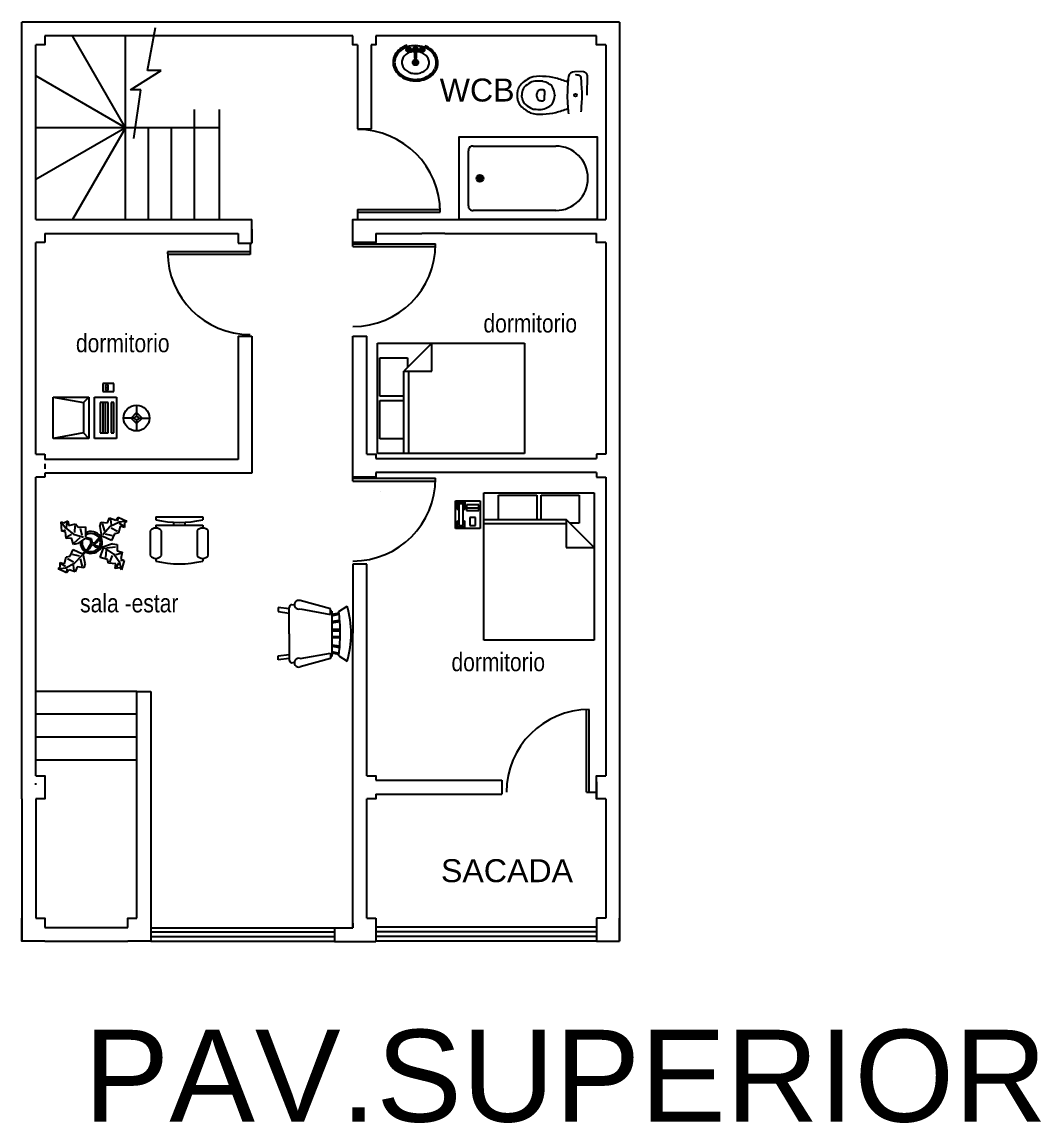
# Model space of a CAD drawing. Header units: millimetres. Extents: x 56 to 278, y 60 to 182.
# Drawn here: x 167.3 to 278.1, y 61.8 to 181.6 of the extents above; entities that cross this region are included whole.
import ezdxf

# ---------------------------------------------------------------- set-up
doc = ezdxf.new("R2010")
doc.units = ezdxf.units.MM
doc.header["$MEASUREMENT"] = 0
doc.styles.add('sandra', font='technic_.ttf')
doc.styles.add('Sandra2', font='arial.ttf')

msp = doc.modelspace()

# ---------------------------------------------------------------- linework, layer by layer
at = {"color": 5}
for p, q in [((232.29, 181.6), (167.29, 181.6)), ((167.29, 97.1), (167.29, 181.6)), ((232.29, 181.6), (232.29, 97.1)), ((203.29, 180.1), (169.79, 180.1)), ((229.79, 180.1), (205.79, 180.1)), ((168.79, 160.1), (168.79, 179.1)), ((203.79, 179.1), (203.79, 169.99)), ((205.29, 179.1), (205.29, 169.99)), ((230.79, 179.1), (230.79, 160.1)), ((203.79, 169.99), (205.3, 169.99)), ((168.79, 160.1), (192.29, 160.1)), ((192.29, 157.55), (192.29, 160.1)), ((169.79, 158.6), (190.79, 158.6)), ((169.79, 158.6), (169.79, 157.6)), ((190.79, 158.6), (190.79, 157.55)), ((192.29, 159.05), (192.29, 157.55)), ((205.79, 158.6), (210.79, 158.6)), ((213.29, 158.6), (210.79, 158.6)), ((213.29, 158.6), (229.79, 158.6)), ((169.79, 157.6), (168.79, 157.6)), ((168.79, 138.1), (168.79, 157.6)), ((190.79, 157.55), (192.29, 157.55)), ((230.79, 157.6), (230.79, 134.6)), ((190.79, 147.43), (192.29, 147.43)), ((190.79, 147.43), (190.79, 134.02)), ((192.29, 147.43), (192.29, 132.52)), ((203.29, 134.6), (203.29, 147.43)), ((203.29, 147.43), (204.79, 147.43)), ((204.79, 134.6), (204.79, 147.43)), ((168.79, 134.6), (168.79, 141.6)), ((168.79, 134.6), (169.79, 134.6)), ((169.79, 134.6), (169.79, 134.02)), ((230.79, 134.6), (229.79, 134.6)), ((229.79, 134.6), (229.79, 134.1)), ((190.79, 134.02), (169.79, 134.02)), ((169.79, 133.55), (169.79, 133)), ((205.79, 134.1), (229.79, 134.1)), ((168.79, 109.6), (168.79, 132.1)), ((169.79, 132.1), (168.79, 132.1)), ((192.29, 132.52), (169.79, 132.52)), ((169.79, 132.52), (169.79, 132.1)), ((229.79, 132.6), (205.79, 132.6)), ((229.79, 132.6), (229.79, 132.1)), ((229.79, 132.1), (230.79, 132.1)), ((230.79, 132.1), (230.79, 120.95)), ((206.3, 130.5), (206.3, 130.5)), ((203.29, 122.6), (203.29, 115.1)), ((204.79, 122.6), (203.29, 122.6)), ((204.79, 99.6), (204.79, 122.6)), ((230.79, 120.95), (230.79, 103.95)), ((203.29, 83.1), (203.29, 115.1)), ((168.79, 99.6), (168.79, 109.6)), ((179.79, 84.1), (179.79, 108.78)), ((179.79, 108.78), (181.29, 108.78)), ((181.29, 108.78), (181.29, 81.6)), ((230.79, 103.95), (230.79, 100.45)), ((230.79, 100.45), (230.79, 99.6)), ((168.79, 98.6), (168.79, 98.78)), ((205.79, 99.1), (219.49, 99.1)), ((219.49, 99.1), (219.49, 97.6)), ((229.79, 98.95), (229.79, 97.1)), ((167.29, 97.1), (167.29, 81.6)), ((168.79, 97.1), (168.79, 84.1)), ((204.79, 84.1), (204.79, 97.1)), ((205.79, 97.6), (219.49, 97.6)), ((230.79, 97.1), (229.79, 97.1)), ((230.79, 97.1), (230.79, 84.1)), ((232.29, 97.1), (232.29, 81.6)), ((204.79, 84.1), (205.79, 84.1)), ((205.79, 84.1), (205.79, 81.6)), ((229.79, 84.1), (229.79, 81.6)), ((230.79, 84.1), (229.79, 84.1)), ((232.29, 81.6), (232.29, 84.1)), ((169.79, 83.1), (178.79, 83.1)), ((201.29, 83.05), (203.29, 83.05)), ((229.79, 83.1), (229.79, 83.1)), ((169.79, 81.6), (178.79, 81.6)), ((201.29, 81.55), (203.29, 81.55)), ((203.29, 81.55), (205.79, 81.55)), ((229.79, 82.6), (229.79, 82.6)), ((229.79, 82.1), (229.79, 82.1)), ((229.79, 81.6), (229.79, 81.6)), ((229.79, 81.6), (232.29, 81.6))]:
    msp.add_line(p, q, dxfattribs=at)
for p, q in [((180.95, 176.31), (181.81, 180.99)), ((178.54, 170.1), (172.77, 180.1)), ((178.54, 160.1), (178.54, 180.1)), ((179.1, 174.22), (182.43, 176.31)), ((182.43, 176.31), (180.95, 176.31)), ((178.54, 170.1), (168.79, 175.73)), ((180.21, 174.22), (179.1, 174.22)), ((179.47, 168.92), (180.21, 174.22)), ((186.04, 162.1), (186.04, 172.1)), ((188.79, 162.1), (188.79, 172.1)), ((188.79, 170.1), (168.79, 170.1)), ((178.54, 170.1), (168.79, 164.47)), ((188.79, 170.1), (168.79, 170.1)), ((178.54, 170.1), (172.77, 160.1)), ((181.04, 160.1), (181.04, 170.1)), ((183.54, 160.1), (183.54, 170.1)), ((186.04, 160.1), (186.04, 170.1)), ((188.79, 160.1), (188.79, 170.1)), ((179.79, 108.78), (168.79, 108.78)), ((179.79, 106.28), (168.79, 106.28)), ((179.79, 103.78), (168.79, 103.78)), ((179.79, 101.28), (168.79, 101.28))]:
    msp.add_line(p, q)
at = {"color": 6}
for p, q in [((209.27, 178.62), (209.22, 178.62)), ((209.27, 178.57), (209.22, 178.57)), ((209.35, 178.69), (209.35, 178.74)), ((209.35, 178.5), (209.35, 178.44)), ((209.4, 178.69), (209.4, 178.74)), ((209.4, 178.5), (209.4, 178.44)), ((209.47, 178.62), (209.52, 178.62)), ((209.47, 178.57), (209.52, 178.57)), ((210.72, 178.62), (210.67, 178.62)), ((210.72, 178.57), (210.67, 178.57)), ((210.8, 178.69), (210.8, 178.74)), ((210.8, 178.5), (210.8, 178.44)), ((210.85, 178.69), (210.85, 178.74)), ((210.85, 178.5), (210.85, 178.44)), ((210.92, 178.62), (210.97, 178.62)), ((210.92, 178.57), (210.97, 178.57)), ((210, 178.42), (210, 177.69)), ((210.1, 177.4), (210.1, 177)), ((210.2, 177.69), (210.2, 178.42)), ((209.9, 177.2), (210.3, 177.2)), ((216.96, 168.07), (216.96, 168.07)), ((216.86, 164.6), (217.36, 164.6)), ((217.11, 164.85), (217.11, 164.35))]:
    msp.add_line(p, q, dxfattribs=at)
at = {"color": 1}
for p, q in [((209.34, 178.24), (209.42, 178.32)), ((203.79, 161.2), (212.79, 161.2)), ((203.79, 161.2), (203.79, 160.1)), ((203.79, 160.9), (212.79, 160.9)), ((192.13, 157.55), (192.13, 156.29)), ((203.29, 157.16), (203.29, 157.6)), ((203.29, 157.46), (212.29, 157.46)), ((203.29, 157.16), (212.29, 157.16)), ((192.13, 156.59), (183.13, 156.59)), ((192.13, 156.29), (183.13, 156.29)), ((203.29, 131.66), (203.29, 132.1)), ((203.29, 131.96), (212.29, 131.96)), ((203.29, 131.66), (212.29, 131.66)), ((228.69, 97.8), (228.69, 106.79)), ((228.99, 97.8), (228.99, 106.8)), ((228.69, 97.8), (229.79, 97.8)), ((181.29, 83.05), (201.29, 83.05)), ((205.79, 83.15), (229.79, 83.15)), ((205.79, 82.65), (229.79, 82.65)), ((181.29, 82.6), (201.29, 82.6)), ((181.29, 82.1), (201.29, 82.1)), ((181.29, 81.6), (201.29, 81.6)), ((205.79, 82.15), (229.79, 82.15)), ((205.79, 81.65), (229.79, 81.65))]:
    msp.add_line(p, q, dxfattribs=at)
at = {"color": 6, "linetype": 'ByBlock'}
for p, q in [((228.32, 176.22), (227.4, 176.19)), ((228.79, 175.8), (228.75, 173.63)), ((221.66, 173.82), (221.66, 173.71)), ((221.66, 173.71), (221.66, 173.62)), ((224.12, 174.11), (224.12, 173.63)), ((221.66, 173.56), (221.66, 173.65)), ((221.66, 173.56), (221.66, 173.65)), ((221.66, 173.44), (221.66, 173.56)), ((224.12, 173.16), (224.12, 173.63)), ((225.24, 173.66), (225.24, 173.56))]:
    msp.add_line(p, q, dxfattribs=at)
at = {"color": 51}
msp.add_line((226.51, 175.13), (226.71, 175.33), dxfattribs=at)
at = {"color": 6, "linetype": 'Continuous'}
for p, q in [((205.96, 134.65), (205.96, 146.65)), ((205.96, 146.65), (221.97, 146.65)), ((211.88, 146.65), (208.84, 143.61)), ((211.88, 143.61), (211.88, 146.65)), ((221.97, 146.65), (221.97, 134.65)), ((206.2, 145.05), (209.24, 145.05)), ((206.2, 140.89), (206.2, 145.05)), ((209.24, 145.05), (209.24, 144.01)), ((208.84, 134.65), (208.84, 143.61)), ((208.84, 143.61), (211.88, 143.61)), ((209.32, 143.61), (209.32, 134.65)), ((176.08, 142.29), (176.08, 141.39)), ((177.28, 142.29), (176.08, 142.29)), ((176.08, 141.39), (177.28, 141.39)), ((176.38, 142.14), (176.38, 141.54)), ((176.68, 142.14), (176.38, 142.14)), ((176.38, 141.84), (176.68, 141.84)), ((176.38, 141.54), (176.68, 141.54)), ((176.68, 141.54), (176.68, 142.14)), ((177.28, 141.39), (177.28, 142.29)), ((170.68, 136.29), (170.68, 140.79)), ((170.68, 140.79), (173.98, 140.19)), ((170.68, 140.79), (174.58, 140.79)), ((173.98, 140.19), (174.58, 140.79)), ((173.98, 140.19), (173.98, 136.89)), ((174.58, 140.79), (174.58, 136.29)), ((175.18, 140.79), (177.58, 140.79)), ((175.18, 136.29), (175.18, 140.79)), ((176.68, 140.19), (175.78, 140.19)), ((175.78, 140.19), (175.78, 136.89)), ((176.08, 140.19), (176.08, 136.89)), ((176.38, 136.89), (176.38, 140.19)), ((176.68, 136.89), (176.68, 140.19)), ((177.28, 140.19), (176.98, 140.19)), ((176.98, 140.19), (176.98, 136.89)), ((177.28, 136.89), (177.28, 140.19)), ((177.58, 140.79), (177.58, 136.29)), ((208.84, 140.89), (206.2, 140.89)), ((206.2, 140.41), (208.84, 140.41)), ((206.2, 136.25), (206.2, 140.41)), ((179.75, 139.11), (179.15, 138.51)), ((179.75, 139.91), (179.75, 138.71)), ((180.35, 138.51), (179.75, 139.11)), ((179.55, 138.51), (178.35, 138.51)), ((179.15, 138.51), (179.75, 137.91)), ((179.75, 137.91), (180.35, 138.51)), ((179.75, 138.31), (179.75, 137.11)), ((179.95, 138.51), (181.15, 138.51)), ((173.98, 136.89), (170.68, 136.29)), ((174.58, 136.29), (173.98, 136.89)), ((175.78, 136.89), (176.68, 136.89)), ((176.98, 136.89), (177.28, 136.89)), ((174.58, 136.29), (170.68, 136.29)), ((177.58, 136.29), (175.18, 136.29)), ((208.84, 136.25), (206.2, 136.25)), ((221.97, 134.65), (205.96, 134.65)), ((214.45, 126.51), (214.45, 129.51)), ((214.45, 129.51), (217.15, 129.51)), ((217.15, 129.51), (217.15, 126.51)), ((217.52, 114.36), (217.52, 130.36)), ((217.52, 130.36), (229.52, 130.36)), ((219.12, 130.12), (223.28, 130.12)), ((219.12, 127.48), (219.12, 130.12)), ((223.28, 130.12), (223.28, 127.48)), ((223.76, 130.12), (227.92, 130.12)), ((223.76, 127.48), (223.76, 130.12)), ((227.92, 130.12), (227.92, 127.08)), ((229.52, 130.36), (229.52, 114.36)), ((214.6, 129.36), (214.6, 128.61)), ((214.6, 128.61), (214.82, 128.61)), ((214.67, 129.36), (214.67, 128.68)), ((215.42, 129.36), (214.67, 129.36)), ((214.67, 128.68), (214.82, 128.68)), ((214.82, 129.21), (214.82, 126.81)), ((214.82, 129.21), (215.27, 129.21)), ((215.27, 126.81), (215.27, 129.21)), ((215.27, 128.68), (215.42, 128.68)), ((215.27, 128.61), (215.5, 128.61)), ((215.42, 128.68), (215.42, 129.36)), ((215.5, 128.61), (215.5, 129.36)), ((217, 129.06), (215.65, 129.06)), ((215.65, 129.06), (215.65, 128.46)), ((215.65, 128.76), (217, 128.76)), ((215.65, 128.46), (217, 128.46)), ((217, 128.46), (217, 129.06)), ((171.57, 127.24), (172.01, 126.56)), ((171.57, 127.24), (171.84, 127.1)), ((171.61, 126.21), (171.57, 127.24)), ((171.84, 127.1), (172.29, 127.32)), ((172.15, 126.61), (172.2, 127.14)), ((172.29, 127.32), (172.37, 126.83)), ((172.37, 126.83), (173.13, 127)), ((173.13, 127), (173.4, 126.64)), ((175.75, 126.72), (175.89, 127.2)), ((175.89, 127.2), (176.59, 127.1)), ((176.01, 127.04), (176.25, 126.22)), ((176.59, 127.1), (176.81, 127.64)), ((176.81, 127.64), (177.49, 127.4)), ((177.89, 127.2), (176.89, 126.7)), ((176.93, 127.48), (176.99, 126.9)), ((177.49, 127.4), (177.75, 127.72)), ((177.73, 127.58), (177.69, 127.3)), ((177.75, 127.72), (178.69, 127.31)), ((177.87, 127.06), (178.33, 126.78)), ((178.69, 127.31), (177.89, 127.2)), ((178.69, 127.31), (178.45, 127.12)), ((178.45, 127.12), (178.45, 126.62)), ((181.85, 127.75), (181.85, 127.45)), ((181.85, 127.75), (186.95, 127.75)), ((183.8, 126.85), (183.8, 127.17)), ((185, 127.17), (185, 126.85)), ((186.95, 127.75), (186.95, 127.45)), ((214.67, 127.33), (214.82, 127.33)), ((214.67, 126.66), (214.67, 127.33)), ((215.27, 127.33), (215.42, 127.33)), ((215.42, 127.33), (215.42, 126.66)), ((216.62, 127.71), (216.02, 127.71)), ((216.02, 127.71), (216.02, 126.81)), ((216.62, 126.81), (216.62, 127.71)), ((217.52, 127.48), (226.48, 127.48)), ((226.48, 127), (217.52, 127)), ((229.52, 124.44), (226.48, 127.48)), ((226.48, 127.48), (226.48, 124.44)), ((227.92, 127.08), (226.88, 127.08)), ((172.01, 126.12), (171.61, 126.21)), ((171.74, 126.25), (172.01, 126.34)), ((172.01, 126.56), (172.9, 125.89)), ((172.09, 125.4), (172.01, 126.12)), ((172.18, 125.58), (172.68, 125.89)), ((172.9, 125.89), (173.97, 125.54)), ((173.04, 126.82), (172.99, 126.06)), ((173.4, 126.64), (174.2, 126.68)), ((173.84, 125.74), (173.67, 126.51)), ((174.2, 126.68), (174.2, 125.56)), ((175.75, 126.72), (175.91, 125.84)), ((175.9, 125.73), (175.91, 125.84)), ((176.89, 126.7), (176.07, 125.82)), ((176.35, 125.92), (177.11, 125.74)), ((177.67, 126.16), (177.01, 126.54)), ((177.35, 125.92), (177.03, 125.18)), ((177.79, 126), (177.35, 125.92)), ((177.97, 126.76), (177.79, 126)), ((178.45, 126.62), (177.97, 126.76)), ((181.25, 126.25), (181.25, 123.55)), ((181.85, 126.85), (181.85, 126.55)), ((181.85, 126.85), (186.95, 126.85)), ((182.45, 123.55), (182.45, 126.25)), ((186.35, 126.25), (186.35, 123.55)), ((186.95, 126.85), (186.95, 126.55)), ((187.55, 123.55), (187.55, 126.25)), ((217.15, 126.51), (214.45, 126.51)), ((215.42, 126.66), (214.67, 126.66)), ((214.82, 126.81), (215.27, 126.81)), ((216.02, 126.81), (216.62, 126.81)), ((172.67, 125.44), (172.09, 125.4)), ((172.89, 124.77), (172.67, 125.44)), ((173.39, 124.85), (172.89, 124.77)), ((172.98, 124.95), (173.61, 125.52)), ((173.39, 124.85), (174.11, 125.38)), ((174.11, 125.38), (174.15, 125.43)), ((174.15, 125.43), (174.7, 125.3)), ((174.2, 125.56), (174.83, 125.41)), ((174.41, 124.22), (174.77, 124.83)), ((174.62, 124.31), (174.93, 124.78)), ((174.7, 125.3), (174.77, 124.83)), ((174.7, 125.3), (174.7, 125.3)), ((174.83, 125.41), (174.91, 124.94)), ((174.91, 124.94), (175.23, 124.99)), ((174.93, 124.78), (175.26, 124.52)), ((175.38, 124.94), (175.07, 124.83)), ((175.07, 124.83), (175.29, 124.65)), ((175.23, 124.99), (175.9, 125.73)), ((175.29, 124.65), (176.19, 124.52)), ((176.03, 125.68), (175.38, 124.94)), ((177.03, 125.18), (176.03, 125.68)), ((177.14, 124.83), (176.19, 124.52)), ((177.14, 124.83), (177.64, 124.76)), ((177.64, 124.76), (177.64, 124.06)), ((171.93, 122.65), (172.11, 123.41)), ((172.11, 123.41), (172.55, 123.49)), ((172.55, 123.49), (172.86, 124.23)), ((173.55, 123.49), (172.79, 123.67)), ((172.86, 124.23), (173.87, 123.73)), ((173.01, 122.71), (173.83, 123.58)), ((174.41, 124.22), (173.87, 123.73)), ((173.99, 123.57), (174, 123.69)), ((174.15, 122.69), (173.99, 123.57)), ((174, 123.69), (174.62, 124.31)), ((175.26, 124.52), (176.15, 124.41)), ((175.8, 123.35), (176.15, 124.41)), ((177.28, 123.7), (176.25, 124.41)), ((176.44, 124.13), (176.36, 123.35)), ((176.48, 124.39), (177.45, 124.51)), ((176.86, 122.85), (177.14, 123.56)), ((177.92, 122.78), (177.28, 123.7)), ((178.06, 123.77), (177.5, 123.63)), ((177.64, 124.06), (178.2, 123.91)), ((178.2, 123.91), (178.06, 123.21)), ((226.48, 124.44), (229.52, 124.44)), ((171.21, 122.11), (171.45, 122.29)), ((171.21, 122.11), (172.01, 122.21)), ((171.45, 122.79), (171.93, 122.65)), ((171.45, 122.29), (171.45, 122.79)), ((172.03, 122.35), (171.57, 122.63)), ((172.01, 122.21), (173.01, 122.71)), ((172.23, 123.25), (172.89, 122.87)), ((172.97, 121.93), (172.91, 122.51)), ((173.31, 122.31), (173.09, 121.77)), ((174.01, 122.21), (173.31, 122.31)), ((173.89, 122.37), (173.65, 123.19)), ((174.15, 122.69), (174.01, 122.21)), ((176.58, 123.14), (175.8, 123.35)), ((176.72, 122.71), (176.58, 123.14)), ((177.5, 122.64), (176.72, 122.71)), ((177.43, 122.15), (177.5, 122.64)), ((177.92, 122.22), (177.43, 122.15)), ((177.78, 122.78), (177.57, 122.29)), ((178.13, 122.01), (177.92, 122.78)), ((178.13, 122.01), (177.92, 122.22)), ((178.27, 123), (177.99, 123)), ((178.06, 123.21), (178.42, 123)), ((178.42, 123), (178.13, 122.01)), ((181.85, 123.25), (181.85, 122.95)), ((186.95, 123.25), (186.95, 122.95)), ((172.15, 121.69), (171.21, 122.11)), ((172.41, 122.01), (172.15, 121.69)), ((172.17, 121.83), (172.21, 122.11)), ((173.09, 121.77), (172.41, 122.01)), ((200.85, 117.75), (197.55, 118.65)), ((195.15, 117.9), (195.15, 117.45)), ((196.35, 117.75), (195.15, 117.9)), ((195.15, 117.45), (196.35, 117.3)), ((196.35, 115.05), (196.35, 117.9)), ((196.91, 118.16), (196.65, 118.2)), ((197.55, 117.75), (200.85, 117.15)), ((200.85, 117.15), (200.85, 117.75)), ((201, 117.52), (200.86, 117.54)), ((201, 117.52), (201, 112.58)), ((201.75, 117.45), (202.65, 118.05)), ((201.75, 117.3), (201, 117.15)), ((201, 117), (201.77, 117.16)), ((201, 116.4), (201.84, 116.54)), ((201, 116.25), (201.85, 116.37)), ((196.35, 115.05), (196.35, 112.2)), ((201.89, 115.5), (201, 115.5)), ((201, 115.35), (201.89, 115.35)), ((201, 114.75), (201.89, 114.75)), ((201.89, 114.6), (201, 114.6)), ((201, 113.85), (201.85, 113.73)), ((229.52, 114.36), (217.52, 114.36)), ((195.15, 112.65), (196.35, 112.8)), ((195.15, 112.2), (195.15, 112.65)), ((197.55, 112.35), (200.85, 112.95)), ((200.85, 112.95), (200.85, 112.35)), ((201, 113.7), (201.84, 113.56)), ((201, 113.1), (201.78, 112.95)), ((201.75, 112.8), (201, 112.95)), ((201.75, 112.65), (202.65, 112.05)), ((196.35, 112.35), (195.15, 112.2)), ((196.65, 111.9), (196.93, 111.94)), ((200.85, 112.35), (197.55, 111.45)), ((200.86, 112.56), (201, 112.58))]:
    msp.add_line(p, q, dxfattribs=at)
at = {"color": 5, "linetype": 'Continuous'}
for p, q in [((201.29, 83.05), (201.29, 81.55)), ((201.29, 83.05), (201.29, 81.55)), ((203.29, 83.55), (203.29, 83.05)), ((205.79, 83.55), (205.79, 83.05)), ((229.79, 83.1), (229.79, 81.6)), ((229.79, 83.1), (229.79, 81.6))]:
    msp.add_line(p, q, dxfattribs=at)
at = {"color": 5}
for points in [[(169.79, 180.1), (169.79, 179.1), (168.79, 179.1)], [(203.79, 179.1), (203.29, 179.1), (203.29, 180.1)], [(205.79, 180.1), (205.79, 179.1), (205.29, 179.1)], [(230.79, 179.1), (229.79, 179.1), (229.79, 180.1)], [(203.29, 157.6), (203.29, 160.1), (230.79, 160.1)], [(232.29, 160.1), (232.29, 157.6)], [(205.79, 158.6), (205.79, 157.6), (203.29, 157.6)], [(230.79, 157.6), (229.79, 157.6), (229.79, 158.6)], [(203.29, 132.1), (203.29, 132.1), (203.29, 134.6)], [(204.79, 134.6), (205.79, 134.6), (205.79, 134.1)], [(205.79, 132.6), (205.79, 132.1), (203.29, 132.1)], [(167.29, 97.1), (167.29, 99.6)], [(168.79, 99.6), (169.79, 99.6), (169.79, 97.1), (168.79, 97.1)], [(203.29, 97.1), (203.29, 99.6)], [(204.79, 99.6), (205.79, 99.6), (205.79, 99.1)], [(230.79, 97.1), (229.79, 97.1), (229.79, 99.6), (230.79, 99.6)], [(232.29, 99.6), (232.29, 97.1)], [(205.79, 97.6), (205.79, 97.1), (204.79, 97.1)], [(169.79, 81.6), (167.29, 81.6), (167.29, 84.1)], [(168.79, 84.1), (169.79, 84.1), (169.79, 83.1)], [(181.29, 84.1), (181.29, 81.6), (178.79, 81.6)], [(178.79, 83.1), (178.79, 84.1), (179.79, 84.1)], [(203.29, 83.1), (203.29, 84.1)]]:
    msp.add_lwpolyline(points, dxfattribs=at)
at = {"color": 6}
msp.add_lwpolyline([(214.86, 160.1), (214.86, 169.1), (229.86, 169.1), (229.86, 160.1)], close=True, dxfattribs=at)
for points in [[(216.36, 168.1), (225.36, 168.1)], [(215.86, 161.6), (215.86, 167.6)], [(225.36, 161.1), (216.36, 161.1)]]:
    msp.add_lwpolyline(points, dxfattribs=at)
for centre, radius in [((209.37, 178.59), 0.275), ((209.17, 178.59), 0.0559), ((209.37, 178.59), 0.1), ((209.37, 178.79), 0.0559), ((209.57, 178.59), 0.0559), ((210.1, 178.59), 0.1), ((210.82, 178.59), 0.275), ((210.62, 178.59), 0.0559), ((210.82, 178.59), 0.1), ((210.82, 178.79), 0.0559), ((211.02, 178.59), 0.0559), ((209.37, 178.39), 0.0559), ((210.1, 177.2), 0.3), ((210.1, 177.2), 0.2), ((210.82, 178.39), 0.0559), ((217.11, 164.6), 0.375), ((217.11, 164.6), 0.25)]:
    msp.add_circle(centre, radius, dxfattribs=at)
at = {"color": 6, "linetype": 'ByBlock'}
msp.add_circle((227.5, 173.64), 0.148, dxfattribs=at)
at = {"color": 6, "linetype": 'Continuous'}
for radius in [1.4, 0.2]:
    msp.add_circle((179.75, 138.51), radius, dxfattribs=at)
for centre, radius, start, end in [((209.68, 177.02), 2.08, 127.462, 151.318), ((209.7, 177.01), 1.91, 128.2295, 152.1329), ((209.92, 176.7), 2.48, 106.8873, 127.462), ((209.93, 176.72), 2.29, 107.758, 128.2295), ((210.08, 176.25), 2.78, 89.1926, 107.758), ((209.87, 176.04), 2.98, 69.4216, 88.1545), ((210.08, 176.25), 2.78, 70.6271, 89.1926), ((210.24, 176.71), 2.29, 50.1556, 70.6271), ((210.24, 176.69), 2.48, 48.847, 69.4216), ((210.5, 176.99), 2.08, 24.9909, 48.847), ((209.3, 177.22), 1.65, 151.318, 178.1545), ((209.3, 177.22), 1.65, 178.1545, 204.9909), ((209.33, 177.21), 1.5, 152.1329, 179.1926), ((209.6, 177.2), 0.989, 152.3763, 179.3593), ((209.84, 177.08), 1.26, 128.4889, 152.3763), ((209.99, 176.89), 1.5, 107.9819, 128.4889), ((210.09, 176.58), 1.82, 96.799, 107.9819), ((210.09, 176.58), 1.82, 70.7366, 82.8106), ((210.19, 176.88), 1.5, 50.2296, 70.7366), ((210.35, 177.07), 1.26, 26.3422, 50.2296), ((210.59, 177.19), 0.989, 359.3593, 26.3422), ((210.49, 177), 1.91, 26.2522, 50.1556), ((210.86, 177.19), 1.5, 359.1926, 26.2522), ((210.89, 177.17), 1.65, 358.1545, 24.9909), ((209.69, 177.4), 2.08, 204.9909, 228.847), ((209.33, 177.21), 1.5, 179.1926, 206.2522), ((209.7, 177.39), 1.91, 206.2522, 230.1556), ((209.6, 177.2), 0.989, 179.3593, 206.3422), ((209.84, 177.32), 1.26, 206.3422, 230.2296), ((210, 177.51), 1.5, 230.2296, 250.7366), ((210.1, 177.81), 1.82, 250.7366, 269.3593), ((210.1, 177.81), 1.82, 269.3593, 287.9819), ((210.2, 177.51), 1.5, 287.9819, 308.4889), ((210.35, 177.31), 1.26, 308.4889, 332.3763), ((210.59, 177.19), 0.989, 332.3763, 359.3593), ((210.49, 177.38), 1.91, 308.2295, 332.1329), ((210.51, 177.38), 2.08, 307.462, 331.318), ((210.86, 177.19), 1.5, 332.1329, 359.1926), ((210.89, 177.17), 1.65, 331.318, 358.1545), ((209.95, 177.7), 2.48, 228.847, 249.4216), ((209.95, 177.68), 2.29, 230.1556, 250.6271), ((210.13, 178.17), 2.98, 249.4216, 268.1545), ((210.11, 178.14), 2.78, 250.6271, 269.1926), ((210.13, 178.17), 2.98, 268.1545, 286.8873), ((210.11, 178.14), 2.78, 269.1926, 287.758), ((210.26, 177.68), 2.29, 287.758, 308.2295), ((210.27, 177.69), 2.48, 286.8873, 307.462), ((184.4, 138.14), 10.99, 256.5803, 283.4197), ((174.81, 124.94), 1.23, 34.3757, 120.1028), ((174.8, 124.9), 1.05, 33.8219, 124.9414), ((181.85, 125.8), 0.75, 36.8699, 143.1301), ((186.95, 125.8), 0.75, 36.8699, 143.1301), ((174.82, 124.98), 1.2, 178.6147, 235.1169), ((174.82, 124.98), 1, 168.1647, 238.6725), ((174.76, 124.98), 1.06, 338.4094, 20.0301), ((174.79, 124.97), 1.23, 341.2017, 26.0918), ((174.81, 125.02), 1.23, 242.5812, 331.2714), ((174.79, 125.04), 1.06, 247.3711, 327.472), ((181.85, 124), 0.75, 216.8699, 323.1301), ((186.95, 124), 0.75, 216.8699, 323.1301), ((184.4, 133.64), 10.99, 256.5803, 283.4197), ((197.4, 118.2), 0.474, 71.5651, 288.435), ((196.65, 117.9), 0.3, 90, 180), ((182.63, 115.05), 19.28, 3.9221, 7.1527), ((192.88, 115.05), 10.22, 342.9385, 17.0615), ((182.63, 115.05), 19.28, 352.8473, 3.9221), ((196.65, 112.2), 0.3, 180, 270), ((197.4, 111.9), 0.474, 71.5651, 288.435)]:
    msp.add_arc(centre, radius, start, end, dxfattribs=at)
at = {"color": 6}
for centre, radius, start, end in [((209.37, 178.59), 0.2, 105.2407, 164.2093), ((209.37, 178.59), 0.2, 196.2342, 253.9047), ((209.37, 178.59), 0.2, 16.4413, 74.0789), ((209.37, 178.59), 0.2, 286.12, 344.0884), ((210.1, 178.59), 0.3, 289.6514, 250.3603), ((210.1, 178.59), 0.2, 300.3431, 239.7554), ((210.82, 178.59), 0.2, 106.12, 164.0884), ((210.82, 178.59), 0.2, 196.4413, 254.0789), ((210.82, 178.59), 0.2, 285.2407, 344.2093), ((210.82, 178.59), 0.2, 16.2342, 73.9047), ((210.1, 177.69), 0.1, 180, 0), ((216.3, 167.66), 0.442, 81.8699, 188.1301), ((225.36, 164.6), 3.5, 270, 90), ((216.3, 161.54), 0.442, 171.8699, 278.1301)]:
    msp.add_arc(centre, radius, start, end, dxfattribs=at)
at = {"color": 6, "linetype": 'ByBlock'}
for centre, radius, start, end in [((227.4, 175.51), 0.68, 90.7204, 167.1104), ((228.36, 175.79), 0.4, 1.5838, 87.7008), ((223.37, 173.21), 2.4, 126.9523, 145.5243), ((223.47, 173.1), 2.09, 114.1431, 138.7064), ((223.96, 172.63), 3.22, 115.2381, 129.0656), ((223.56, 172.69), 3.01, 83.107, 108.9218), ((223.13, 174.19), 0.967, 83.8941, 122.4292), ((223.56, 172.93), 2.25, 80.1894, 99.0951), ((223.74, 168.6), 7.08, 76.633, 88.2672), ((223.54, 173.16), 2.02, 59.3161, 78.3114), ((224.16, 173.99), 1, 27.572, 65.5168), ((219.62, 155.5), 20.8, 70.1737, 73.9457), ((239.76, 174.21), 13.1, 173.6193, 177.2613), ((227.6, 174.9), 0.938, 73.267, 96.91), ((227.77, 175.46), 0.367, 357.7188, 68.9459), ((141.17, 169.37), 87.17, 2.8041, 3.9944), ((222.31, 173.72), 1.16, 165.4907, 184.7658), ((222.68, 173.77), 1.52, 148.0544, 170.8764), ((223.7, 173.44), 2.08, 150.0882, 169.3255), ((224.57, 173.49), 1.32, 157.7699, 173.6991), ((223.82, 173.72), 0.543, 118.4312, 149.9218), ((223.86, 172.81), 1.42, 85.4684, 102.2543), ((223.97, 174.07), 0.153, 0.9519, 88.3327), ((222.71, 173.44), 2.54, 4.7652, 23.504), ((239.17, 173.55), 12.56, 174.1504, 185.1342), ((222.31, 173.55), 1.16, 175.2342, 194.5093), ((222.68, 173.5), 1.52, 189.1236, 211.9456), ((223.37, 174.05), 2.4, 214.4757, 233.0477), ((223.7, 173.82), 2.08, 190.6745, 209.9118), ((223.47, 174.16), 2.09, 221.2936, 245.8569), ((224.57, 173.77), 1.32, 186.3009, 202.2301), ((223.82, 173.54), 0.543, 210.0782, 241.5688), ((223.86, 174.45), 1.42, 257.7457, 274.5316), ((223.97, 173.19), 0.153, 271.6673, 359.0481), ((224.16, 173.27), 1, 294.4832, 332.428), ((222.71, 173.82), 2.54, 336.496, 355.2348), ((141.17, 177.89), 87.17, 356.0056, 357.1959), ((223.96, 174.64), 3.22, 230.9344, 244.7619), ((223.56, 174.57), 3.01, 251.0782, 276.893), ((223.13, 173.07), 0.967, 237.5708, 276.1059), ((223.56, 174.33), 2.25, 260.9049, 279.8106), ((223.54, 174.1), 2.02, 281.6886, 300.6839), ((223.74, 178.66), 7.08, 271.7328, 283.367), ((219.62, 191.76), 20.8, 286.0543, 289.8263), ((239.76, 173.06), 13.1, 182.7387, 186.3807)]:
    msp.add_arc(centre, radius, start, end, dxfattribs=at)
at = {"color": 1}
for centre, start, end in [((203.79, 160.9), 0, 90), ((203.29, 157.46), 270, 0), ((192.13, 156.59), 180, 270), ((203.29, 131.96), 270, 0), ((228.99, 97.8), 90, 180)]:
    msp.add_arc(centre, 9, start, end, dxfattribs=at)

# ---------------------------------------------------------------- texts
at = {"color": 3, "style": 'Sandra2'}
for s, height, p in [('WCB', 2.5, (212.73, 172.95)), ('SACADA', 2.5, (212.87, 88.02)), ('PAV.SUPERIOR', 10, (174, 61.96))]:
    msp.add_text(s, height=height, dxfattribs=at).set_placement(p)
at = {"color": 3, "char_height": 2, "width": 25, "attachment_point": 5, "style": 'sandra'}
for s, insert in [('dormitorio', (222.58, 148.81)), ('dormitorio', (178.25, 146.66)), ('sala -estar', (178.96, 118.36)), ('dormitorio', (219.1, 111.96))]:
    msp.add_mtext(s, dxfattribs=dict(at, insert=insert))

doc.saveas('drawing.dxf')
